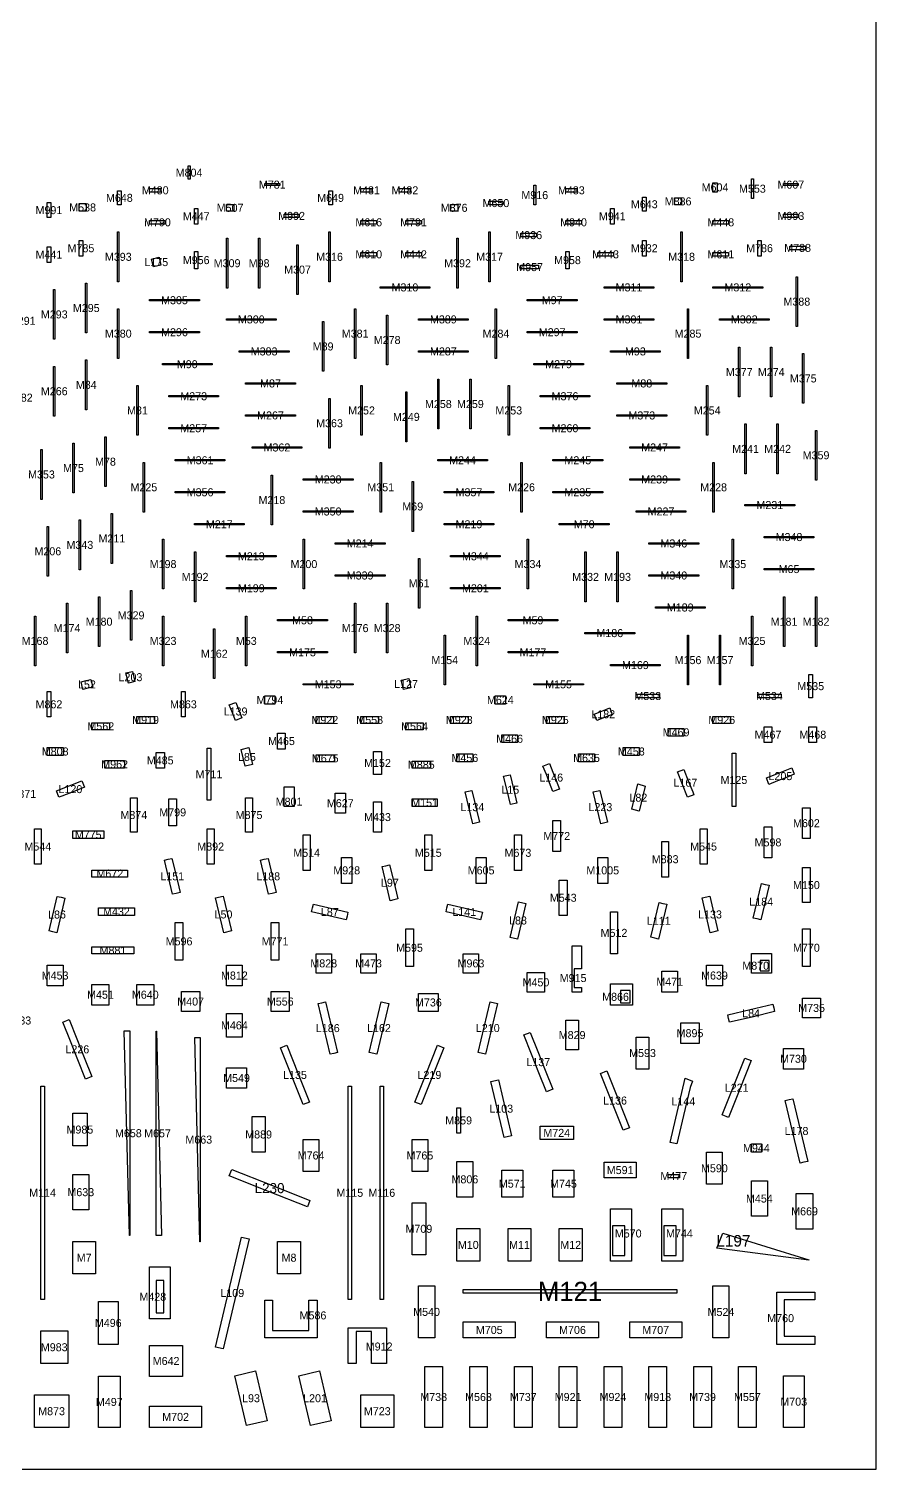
# Model space of a CAD drawing. Header units: millimetres. Extents: x 0 to 600, y 0 to 900.
# Drawn here: x 335.3 to 600, y 0 to 450 of the extents above; entities that cross this region are included whole.
import ezdxf
from ezdxf.enums import TextEntityAlignment as Align

# ---------------------------------------------------------------- set-up
doc = ezdxf.new("R2010")
doc.units = ezdxf.units.MM
for name, color, linetype in [('CORTE', 1, 'Continuous'), ('GRABADO', 5, 'Continuous'), ('HOJA', 8, 'Continuous')]:
    doc.layers.add(name, color=color, linetype=linetype)

msp = doc.modelspace()

# ---------------------------------------------------------------- linework, layer by layer
at = {"layer": 'CORTE'}
for points in [[(385, 403), (385, 407.15), (385.65, 407.15), (385.65, 403), (385, 403)], [(409, 401), (409, 401.65), (413.65, 401.65), (413.65, 401), (409, 401)], [(493.65, 395), (493, 395), (493, 401.1), (493.65, 401.1), (493.65, 395)], [(550.3, 399), (549, 399), (549, 401.92), (550.3, 401.92), (550.3, 399)], [(561, 403.1), (561.65, 403.1), (561.65, 397), (561, 397), (561, 403.1)], [(575.65, 401.65), (575.65, 401), (571, 401), (571, 401.65), (575.65, 401.65)], [(363, 399.37), (364.11, 399.37), (364.11, 395), (363, 395), (363, 399.37)], [(376.53, 399), (373, 399), (373, 400.11), (376.53, 400.11), (376.53, 399)], [(430.11, 395), (429, 395), (429, 399.37), (430.11, 399.37), (430.11, 395)], [(439, 399), (439, 400.11), (442.53, 400.11), (442.53, 399), (439, 399)], [(451, 400.11), (454.53, 400.11), (454.53, 399), (451, 399), (451, 400.11)], [(483.37, 396.11), (483.37, 395), (479, 395), (479, 396.11), (483.37, 396.11)], [(503, 399), (503, 400.11), (506.53, 400.11), (506.53, 399), (503, 399)], [(527, 393), (527, 397.37), (528.11, 397.37), (528.11, 393), (527, 393)], [(537, 395), (537, 397.15), (539.22, 397.15), (539.22, 395), (537, 395)], [(342.11, 395.7), (342.11, 391), (341, 391), (341, 395.7), (342.11, 395.7)], [(351, 393), (351, 395.38), (353.13, 395.38), (353.13, 393), (351, 393)], [(387, 393.9), (388.11, 393.9), (388.11, 389), (387, 389), (387, 393.9)], [(397, 395.13), (399.29, 395.13), (399.29, 393), (397, 393), (397, 395.13)], [(415, 391), (415, 392.11), (419.7, 392.11), (419.7, 391), (415, 391)], [(469.29, 393), (467, 393), (467, 395.13), (469.29, 395.13), (469.29, 393)], [(518.11, 389), (517, 389), (517, 393.9), (518.11, 393.9), (518.11, 389)], [(571, 391), (571, 392.11), (575.7, 392.11), (575.7, 391), (571, 391)], [(377.9, 390.11), (377.9, 389), (373, 389), (373, 390.11), (377.9, 390.11)], [(439, 389), (439, 390.11), (443.9, 390.11), (443.9, 389), (439, 389)], [(453, 389), (453, 390.11), (457.9, 390.11), (457.9, 389), (453, 389)], [(503, 389), (503, 390.11), (507.9, 390.11), (507.9, 389), (503, 389)], [(553.9, 389), (549, 389), (549, 390.11), (553.9, 390.11), (553.9, 389)], [(352.11, 379), (351, 379), (351, 383.9), (352.11, 383.9), (352.11, 379)], [(363.41, 386.55), (363.41, 371), (363, 371), (363, 386.55), (363.41, 386.55)], [(397, 384.55), (397.41, 384.55), (397.41, 369), (397, 369), (397, 384.55)], [(407, 369), (407, 384.55), (407.41, 384.55), (407.41, 369), (407, 369)], [(419.41, 367), (419, 367), (419, 382.55), (419.41, 382.55), (419.41, 367)], [(429.41, 386.55), (429.41, 371), (429, 371), (429, 386.55), (429.41, 386.55)], [(469, 369), (469, 384.55), (469.41, 384.55), (469.41, 369), (469, 369)], [(479.41, 386.55), (479.41, 371), (479, 371), (479, 386.55), (479.41, 386.55)], [(493.9, 386.11), (493.9, 385), (489, 385), (489, 386.11), (493.9, 386.11)], [(528.11, 379), (527, 379), (527, 383.9), (528.11, 383.9), (528.11, 379)], [(539, 371), (539, 386.55), (539.41, 386.55), (539.41, 371), (539, 371)], [(563, 379), (563, 383.9), (564.11, 383.9), (564.11, 379), (563, 379)], [(341, 377), (341, 381.9), (342.11, 381.9), (342.11, 377), (341, 377)], [(374.19, 375.61), (373.61, 378.06), (375.95, 378.61), (376.52, 376.16), (374.19, 375.61)], [(387, 380.45), (388.11, 380.45), (388.11, 375), (387, 375), (387, 380.45)], [(443.9, 379), (439, 379), (439, 380.11), (443.9, 380.11), (443.9, 379)], [(453, 379), (453, 380.11), (457.9, 380.11), (457.9, 379), (453, 379)], [(503, 375), (503, 380.45), (504.11, 380.45), (504.11, 375), (503, 375)], [(517.9, 380.11), (517.9, 379), (513, 379), (513, 380.11), (517.9, 380.11)], [(549, 380.11), (553.9, 380.11), (553.9, 379), (549, 379), (549, 380.11)], [(577.9, 382.11), (577.9, 381), (573, 381), (573, 382.11), (577.9, 382.11)], [(489, 375), (489, 376.11), (494.45, 376.11), (494.45, 375), (489, 375)], [(353.41, 355), (353, 355), (353, 370.55), (353.41, 370.55), (353.41, 355)], [(460.55, 369), (445, 369), (445, 369.41), (460.55, 369.41), (460.55, 369)], [(530.55, 369.41), (530.55, 369), (515, 369), (515, 369.41), (530.55, 369.41)], [(564.55, 369.41), (564.55, 369), (549, 369), (549, 369.41), (564.55, 369.41)], [(575, 372.55), (575.41, 372.55), (575.41, 357), (575, 357), (575, 372.55)], [(343, 368.55), (343.41, 368.55), (343.41, 353), (343, 353), (343, 368.55)], [(373, 365), (373, 365.41), (388.55, 365.41), (388.55, 365), (373, 365)], [(491, 365), (491, 365.41), (506.55, 365.41), (506.55, 365), (491, 365)], [(363, 362.55), (363.41, 362.55), (363.41, 347), (363, 347), (363, 362.55)], [(437, 362.55), (437.41, 362.55), (437.41, 347), (437, 347), (437, 362.55)], [(447.41, 345), (447, 345), (447, 360.55), (447.41, 360.55), (447.41, 345)], [(481, 362.55), (481.41, 362.55), (481.41, 347), (481, 347), (481, 362.55)], [(541.41, 362.55), (541.41, 347), (541, 347), (541, 362.55), (541.41, 362.55)], [(397, 359.41), (412.55, 359.41), (412.55, 359), (397, 359), (397, 359.41)], [(427, 358.55), (427.41, 358.55), (427.41, 343), (427, 343), (427, 358.55)], [(457, 359.41), (472.55, 359.41), (472.55, 359), (457, 359), (457, 359.41)], [(530.55, 359), (515, 359), (515, 359.41), (530.55, 359.41), (530.55, 359)], [(566.55, 359.41), (566.55, 359), (551, 359), (551, 359.41), (566.55, 359.41)], [(388.55, 355.41), (388.55, 355), (373, 355), (373, 355.41), (388.55, 355.41)], [(491, 355), (491, 355.41), (506.55, 355.41), (506.55, 355), (491, 355)], [(353.41, 346.55), (353.41, 331), (353, 331), (353, 346.55), (353.41, 346.55)], [(401, 349), (401, 349.41), (416.55, 349.41), (416.55, 349), (401, 349)], [(472.55, 349.41), (472.55, 349), (457, 349), (457, 349.41), (472.55, 349.41)], [(517, 349), (517, 349.41), (532.55, 349.41), (532.55, 349), (517, 349)], [(557, 350.55), (557.41, 350.55), (557.41, 335), (557, 335), (557, 350.55)], [(567.41, 350.55), (567.41, 335), (567, 335), (567, 350.55), (567.41, 350.55)], [(577, 348.55), (577.41, 348.55), (577.41, 333), (577, 333), (577, 348.55)], [(343.41, 344.55), (343.41, 329), (343, 329), (343, 344.55), (343.41, 344.55)], [(392.55, 345.41), (392.55, 345), (377, 345), (377, 345.41), (392.55, 345.41)], [(493, 345), (493, 345.41), (508.55, 345.41), (508.55, 345), (493, 345)], [(369, 338.55), (369.41, 338.55), (369.41, 323), (369, 323), (369, 338.55)], [(418.55, 339.41), (418.55, 339), (403, 339), (403, 339.41), (418.55, 339.41)], [(439, 338.55), (439.41, 338.55), (439.41, 323), (439, 323), (439, 338.55)], [(463.41, 325), (463, 325), (463, 340.55), (463.41, 340.55), (463.41, 325)], [(473.41, 325), (473, 325), (473, 340.55), (473.41, 340.55), (473.41, 325)], [(485.41, 338.55), (485.41, 323), (485, 323), (485, 338.55), (485.41, 338.55)], [(534.55, 339.41), (534.55, 339), (519, 339), (519, 339.41), (534.55, 339.41)], [(547.41, 338.55), (547.41, 323), (547, 323), (547, 338.55), (547.41, 338.55)], [(379, 335), (379, 335.41), (394.55, 335.41), (394.55, 335), (379, 335)], [(429, 334.55), (429.41, 334.55), (429.41, 319), (429, 319), (429, 334.55)], [(453.41, 321), (453, 321), (453, 336.55), (453.41, 336.55), (453.41, 321)], [(510.55, 335.41), (510.55, 335), (495, 335), (495, 335.41), (510.55, 335.41)], [(403, 329.41), (418.55, 329.41), (418.55, 329), (403, 329), (403, 329.41)], [(519, 329.41), (534.55, 329.41), (534.55, 329), (519, 329), (519, 329.41)], [(379, 325.41), (394.55, 325.41), (394.55, 325), (379, 325), (379, 325.41)], [(495, 325), (495, 325.41), (510.55, 325.41), (510.55, 325), (495, 325)], [(559.41, 311), (559, 311), (559, 326.55), (559.41, 326.55), (559.41, 311)], [(569.41, 326.55), (569.41, 311), (569, 311), (569, 326.55), (569.41, 326.55)], [(581, 324.55), (581.41, 324.55), (581.41, 309), (581, 309), (581, 324.55)], [(349, 320.55), (349.41, 320.55), (349.41, 305), (349, 305), (349, 320.55)], [(359, 322.55), (359.41, 322.55), (359.41, 307), (359, 307), (359, 322.55)], [(339, 318.55), (339.41, 318.55), (339.41, 303), (339, 303), (339, 318.55)], [(396.55, 315.41), (396.55, 315), (381, 315), (381, 315.41), (396.55, 315.41)], [(405, 319), (405, 319.41), (420.55, 319.41), (420.55, 319), (405, 319)], [(463, 315), (463, 315.41), (478.55, 315.41), (478.55, 315), (463, 315)], [(514.55, 315.41), (514.55, 315), (499, 315), (499, 315.41), (514.55, 315.41)], [(523, 319), (523, 319.41), (538.55, 319.41), (538.55, 319), (523, 319)], [(371.41, 299), (371, 299), (371, 314.55), (371.41, 314.55), (371.41, 299)], [(411, 310.55), (411.41, 310.55), (411.41, 295), (411, 295), (411, 310.55)], [(445, 314.55), (445.41, 314.55), (445.41, 299), (445, 299), (445, 314.55)], [(489.41, 299), (489, 299), (489, 314.55), (489.41, 314.55), (489.41, 299)], [(549.41, 299), (549, 299), (549, 314.55), (549.41, 314.55), (549.41, 299)], [(436.55, 309.41), (436.55, 309), (421, 309), (421, 309.41), (436.55, 309.41)], [(455, 293), (455, 308.55), (455.41, 308.55), (455.41, 293), (455, 293)], [(538.55, 309.41), (538.55, 309), (523, 309), (523, 309.41), (538.55, 309.41)], [(396.55, 305.41), (396.55, 305), (381, 305), (381, 305.41), (396.55, 305.41)], [(465, 305), (465, 305.41), (480.55, 305.41), (480.55, 305), (465, 305)], [(499, 305), (499, 305.41), (514.55, 305.41), (514.55, 305), (499, 305)], [(361.41, 298.55), (361.41, 283), (361, 283), (361, 298.55), (361.41, 298.55)], [(421, 299), (421, 299.41), (436.55, 299.41), (436.55, 299), (421, 299)], [(540.55, 299.41), (540.55, 299), (525, 299), (525, 299.41), (540.55, 299.41)], [(574.55, 301.41), (574.55, 301), (559, 301), (559, 301.41), (574.55, 301.41)], [(341.41, 279), (341, 279), (341, 294.55), (341.41, 294.55), (341.41, 279)], [(351, 281), (351, 296.55), (351.41, 296.55), (351.41, 281), (351, 281)], [(387, 295.41), (402.55, 295.41), (402.55, 295), (387, 295), (387, 295.41)], [(480.55, 295.41), (480.55, 295), (465, 295), (465, 295.41), (480.55, 295.41)], [(516.55, 295.41), (516.55, 295), (501, 295), (501, 295.41), (516.55, 295.41)], [(377.41, 275), (377, 275), (377, 290.55), (377.41, 290.55), (377.41, 275)], [(421.41, 275), (421, 275), (421, 290.55), (421.41, 290.55), (421.41, 275)], [(431, 289.41), (446.55, 289.41), (446.55, 289), (431, 289), (431, 289.41)], [(491.41, 275), (491, 275), (491, 290.55), (491.41, 290.55), (491.41, 275)], [(544.55, 289), (529, 289), (529, 289.41), (544.55, 289.41), (544.55, 289)], [(555.41, 275), (555, 275), (555, 290.55), (555.41, 290.55), (555.41, 275)], [(565, 291.41), (580.55, 291.41), (580.55, 291), (565, 291), (565, 291.41)], [(387, 286.55), (387.41, 286.55), (387.41, 271), (387, 271), (387, 286.55)], [(412.55, 285), (397, 285), (397, 285.41), (412.55, 285.41), (412.55, 285)], [(457, 284.55), (457.41, 284.55), (457.41, 269), (457, 269), (457, 284.55)], [(482.55, 285), (467, 285), (467, 285.41), (482.55, 285.41), (482.55, 285)], [(509, 286.55), (509.41, 286.55), (509.41, 271), (509, 271), (509, 286.55)], [(519, 286.55), (519.41, 286.55), (519.41, 271), (519, 271), (519, 286.55)], [(446.55, 279.41), (446.55, 279), (431, 279), (431, 279.41), (446.55, 279.41)], [(529, 279), (529, 279.41), (544.55, 279.41), (544.55, 279), (529, 279)], [(580.55, 281), (565, 281), (565, 281.41), (580.55, 281.41), (580.55, 281)], [(367, 259), (367, 274.55), (367.41, 274.55), (367.41, 259), (367, 259)], [(397, 275), (397, 275.41), (412.55, 275.41), (412.55, 275), (397, 275)], [(482.55, 275.41), (482.55, 275), (467, 275), (467, 275.41), (482.55, 275.41)], [(347, 270.55), (347.41, 270.55), (347.41, 255), (347, 255), (347, 270.55)], [(357, 272.55), (357.41, 272.55), (357.41, 257), (357, 257), (357, 272.55)], [(437.41, 255), (437, 255), (437, 270.55), (437.41, 270.55), (437.41, 255)], [(447.41, 255), (447, 255), (447, 270.55), (447.41, 270.55), (447.41, 255)], [(571, 272.55), (571.41, 272.55), (571.41, 257), (571, 257), (571, 272.55)], [(581, 272.55), (581.41, 272.55), (581.41, 257), (581, 257), (581, 272.55)], [(337.41, 251), (337, 251), (337, 266.55), (337.41, 266.55), (337.41, 251)], [(377, 266.55), (377.41, 266.55), (377.41, 251), (377, 251), (377, 266.55)], [(403, 266.55), (403.41, 266.55), (403.41, 251), (403, 251), (403, 266.55)], [(475.41, 251), (475, 251), (475, 266.55), (475.41, 266.55), (475.41, 251)], [(531, 269), (531, 269.41), (546.55, 269.41), (546.55, 269), (531, 269)], [(561, 266.55), (561.41, 266.55), (561.41, 251), (561, 251), (561, 266.55)], [(393.41, 247), (393, 247), (393, 262.55), (393.41, 262.55), (393.41, 247)], [(428.55, 265), (413, 265), (413, 265.41), (428.55, 265.41), (428.55, 265)], [(500.55, 265), (485, 265), (485, 265.41), (500.55, 265.41), (500.55, 265)], [(524.55, 261.41), (524.55, 261), (509, 261), (509, 261.41), (524.55, 261.41)], [(465.41, 260.55), (465.41, 245), (465, 245), (465, 260.55), (465.41, 260.55)], [(541, 260.55), (541.41, 260.55), (541.41, 245), (541, 245), (541, 260.55)], [(551.41, 245), (551, 245), (551, 260.55), (551.41, 260.55), (551.41, 245)], [(428.55, 255.41), (428.55, 255), (413, 255), (413, 255.41), (428.55, 255.41)], [(500.55, 255), (485, 255), (485, 255.41), (500.55, 255.41), (500.55, 255)], [(366.36, 245.61), (365.61, 248.77), (367.69, 249.26), (368.43, 246.1), (366.36, 245.61)], [(517, 251), (517, 251.41), (532.55, 251.41), (532.55, 251), (517, 251)], [(580.11, 241), (579, 241), (579, 248.27), (580.11, 248.27), (580.11, 241)], [(351.61, 245.99), (353.14, 246.35), (354.66, 246.71), (355.22, 244.33), (353.7, 243.97), (352.17, 243.61), (351.61, 245.99)], [(421, 245), (421, 245.41), (436.55, 245.41), (436.55, 245), (421, 245)], [(452.28, 243.61), (451.61, 246.46), (453.95, 247.01), (454.62, 244.16), (452.28, 243.61)], [(493, 245), (493, 245.41), (508.55, 245.41), (508.55, 245), (493, 245)], [(341, 235), (341, 242.93), (342.11, 242.93), (342.11, 235), (341, 235)], [(383, 235), (383, 242.93), (384.11, 242.93), (384.11, 235), (383, 235)], [(398.86, 236.33), (397.9, 238.77), (399.89, 239.56), (400.86, 237.12), (401.83, 234.69), (399.83, 233.9), (398.86, 236.33)], [(409, 239), (409, 241.65), (412.16, 241.65), (412.16, 239), (409, 239)], [(481, 241.65), (484.16, 241.65), (484.16, 239), (481, 239), (481, 241.65)], [(532.27, 241), (525, 241), (525, 242.11), (532.27, 242.11), (532.27, 241)], [(563, 242.11), (570.27, 242.11), (570.27, 241), (563, 241), (563, 242.11)], [(374.5, 235.15), (374.5, 233), (369, 233), (369, 235.15), (374.5, 235.15)], [(430.5, 235.15), (430.5, 233), (425, 233), (425, 235.15), (430.5, 235.15)], [(439, 233), (439, 235.15), (444.5, 235.15), (444.5, 233), (439, 233)], [(467, 233), (467, 235.15), (472.5, 235.15), (472.5, 233), (467, 233)], [(502.5, 235.15), (502.5, 233), (497, 233), (497, 235.15), (502.5, 235.15)], [(514.33, 236.86), (516.77, 237.83), (517.56, 235.83), (515.12, 234.86), (512.69, 233.9), (511.9, 235.89), (514.33, 236.86)], [(549, 235.15), (554.5, 235.15), (554.5, 233), (549, 233), (549, 235.15)], [(355, 231), (355, 233.15), (360.5, 233.15), (360.5, 231), (355, 231)], [(415.4, 225), (413, 225), (413, 229.95), (415.4, 229.95), (415.4, 225)], [(453, 233.15), (458.5, 233.15), (458.5, 231), (453, 231), (453, 233.15)], [(539.95, 231.4), (539.95, 229), (535, 229), (535, 231.4), (539.95, 231.4)], [(565, 231.95), (567.4, 231.95), (567.4, 227), (565, 227), (565, 231.95)], [(579, 231.95), (581.4, 231.95), (581.4, 227), (579, 227), (579, 231.95)], [(346, 223), (341, 223), (341, 225.44), (346, 225.44), (346, 223)], [(392.11, 209), (391, 209), (391, 225.25), (392.11, 225.25), (392.11, 209)], [(402.85, 219.61), (401.61, 224.86), (403.95, 225.42), (405.19, 220.16), (402.85, 219.61)], [(487.95, 229.4), (487.95, 227), (483, 227), (483, 229.4), (487.95, 229.4)], [(526, 223), (521, 223), (521, 225.44), (526, 225.44), (526, 223)], [(365.15, 221.43), (365.15, 219), (359, 219), (359, 221.43), (365.15, 221.43)], [(375, 219), (375, 223.9), (377.65, 223.9), (377.65, 219), (375, 219)], [(430.75, 221), (425, 221), (425, 223.15), (430.75, 223.15), (430.75, 221)], [(445.4, 217), (443, 217), (443, 224.27), (445.4, 224.27), (445.4, 217)], [(455, 221.15), (460.75, 221.15), (460.75, 219), (455, 219), (455, 221.15)], [(474, 221), (469, 221), (469, 223.44), (474, 223.44), (474, 221)], [(507, 223.44), (512, 223.44), (512, 221), (507, 221), (507, 223.44)], [(555, 223.65), (556.11, 223.65), (556.11, 207), (555, 207), (555, 223.65)], [(485.7, 207.61), (484.66, 212.04), (483.61, 216.47), (485.65, 216.95), (486.7, 212.52), (487.75, 208.09), (485.7, 207.61)], [(499.02, 211.77), (497.97, 214.41), (496.95, 216.99), (495.9, 219.63), (497.89, 220.42), (498.95, 217.75), (499.99, 215.15), (501.05, 212.48), (499.02, 211.77)], [(541.05, 209.9), (539.47, 213.87), (537.9, 217.83), (539.89, 218.63), (541.3, 215.08), (542.69, 211.6), (543.05, 210.69), (541.05, 209.9)], [(565.77, 215.98), (568.41, 217.03), (570.99, 218.05), (573.63, 219.1), (574.42, 217.1), (571.75, 216.04), (569.15, 215.01), (566.48, 213.95), (565.77, 215.98)], [(343.9, 211.89), (347.87, 213.47), (351.83, 215.05), (352.63, 213.05), (349.08, 211.64), (345.6, 210.26), (344.69, 209.9), (343.9, 211.89)], [(418.15, 207), (415, 207), (415, 213.15), (418.12, 213.15), (418.14, 210.08), (418.15, 207)], [(471.61, 211.58), (473.69, 212.08), (476.04, 202.1), (473.97, 201.61), (471.61, 211.58)], [(511.61, 211.58), (513.69, 212.08), (516.04, 202.1), (513.97, 201.61), (511.61, 211.58)], [(523.61, 206.16), (525.5, 214.14), (527.8, 213.44), (525.95, 205.61), (523.61, 206.16)], [(369.13, 199), (367, 199), (367, 209.76), (369.13, 209.76), (369.13, 199)], [(381.44, 209.42), (381.44, 201), (379, 201), (379, 209.42), (381.44, 209.42)], [(403, 209.76), (405.13, 209.76), (405.13, 199), (403, 199), (403, 209.76)], [(431, 205), (431, 211.15), (434.15, 211.15), (434.15, 205), (431, 205)], [(445.4, 199), (443, 199), (443, 208.45), (445.4, 208.45), (445.4, 199)], [(455, 209.44), (462.83, 209.44), (462.83, 207), (455, 207), (455, 209.44)], [(501.4, 193), (499, 193), (499, 202.65), (501.4, 202.65), (501.4, 193)], [(579.4, 197), (577, 197), (577, 206.65), (579.4, 206.65), (579.4, 197)], [(337, 189), (337, 200.05), (339.15, 200.05), (339.15, 189), (337, 189)], [(358.65, 199.4), (358.65, 197), (349, 197), (349, 199.4), (358.65, 199.4)], [(393.15, 200.05), (393.15, 189), (391, 189), (391, 200.05), (393.15, 200.05)], [(421, 198.14), (423.15, 198.14), (423.15, 187), (421, 187), (421, 198.14)], [(459, 187), (459, 198.14), (461.15, 198.14), (461.15, 187), (459, 187)], [(487, 198.14), (489.15, 198.14), (489.15, 187), (487, 187), (487, 198.14)], [(545, 200.05), (547.15, 200.05), (547.15, 189), (545, 189), (545, 200.05)], [(567.4, 191), (565, 191), (565, 200.65), (567.4, 200.65), (567.4, 191)], [(535.15, 185), (533, 185), (533, 196.14), (535.15, 196.14), (535.15, 185)], [(381.32, 179.89), (380.13, 179.61), (378.87, 184.94), (377.61, 190.27), (378.8, 190.55), (379.99, 190.83), (381.25, 185.5), (382.51, 180.17), (381.32, 179.89)], [(411.32, 179.89), (410.13, 179.61), (408.87, 184.94), (407.61, 190.27), (408.8, 190.55), (409.99, 190.83), (411.25, 185.5), (412.51, 180.17), (411.32, 179.89)], [(433, 183), (433, 191.15), (436.15, 191.15), (436.15, 183), (433, 183)], [(475, 191.15), (478.15, 191.15), (478.15, 183), (475, 183), (475, 191.15)], [(513, 183), (513, 191.15), (516.15, 191.15), (516.15, 183), (513, 183)], [(366.14, 187.15), (366.14, 185), (355, 185), (355, 187.15), (366.14, 187.15)], [(449.32, 177.89), (448.13, 177.61), (446.87, 182.94), (445.61, 188.27), (446.8, 188.55), (447.99, 188.83), (449.25, 183.5), (450.51, 178.17), (449.32, 177.89)], [(579.4, 177), (577, 177), (577, 187.95), (579.4, 187.95), (579.4, 177)], [(503.45, 184.05), (503.45, 173), (501, 173), (501, 184.05), (503.45, 184.05)], [(562.8, 171.89), (561.61, 172.17), (564.16, 182.97), (565.35, 182.69), (566.54, 182.41), (563.99, 171.61), (562.8, 171.89)], [(342.8, 167.89), (341.61, 168.17), (344.16, 178.97), (345.35, 178.69), (346.54, 178.41), (343.99, 167.61), (342.8, 167.89)], [(398.56, 168.17), (396.18, 167.61), (393.61, 178.48), (395.99, 179.04), (398.56, 168.17)], [(423.89, 175.35), (424.17, 176.54), (434.97, 173.99), (434.69, 172.8), (434.41, 171.61), (423.61, 174.16), (423.89, 175.35)], [(465.89, 175.35), (466.17, 176.54), (476.97, 173.99), (476.69, 172.8), (476.41, 171.61), (465.61, 174.16), (465.89, 175.35)], [(485.61, 166.16), (488.23, 177.26), (490.57, 176.7), (487.95, 165.61), (485.61, 166.16)], [(530.8, 165.89), (529.61, 166.17), (532.18, 177.04), (533.37, 176.76), (534.56, 176.48), (531.99, 165.61), (530.8, 165.89)], [(550.56, 168.17), (548.18, 167.61), (545.61, 178.48), (547.99, 179.04), (550.56, 168.17)], [(368.29, 175.4), (368.29, 173), (357, 173), (357, 175.4), (368.29, 175.4)], [(519.15, 161), (517, 161), (517, 174.12), (519.15, 174.12), (519.15, 161)], [(383.4, 159), (381, 159), (381, 170.8), (383.4, 170.8), (383.4, 159)], [(411, 170.8), (413.4, 170.8), (413.4, 159), (411, 159), (411, 170.8)], [(455.4, 157), (453, 157), (453, 168.8), (455.4, 168.8), (455.4, 157)], [(577, 168.8), (579.4, 168.8), (579.4, 157), (577, 157), (577, 168.8)], [(368.12, 163.15), (368.12, 161), (355, 161), (355, 163.15), (368.12, 163.15)], [(505.62, 156.37), (505.62, 150.52), (507.9, 150.52), (507.9, 149), (505, 149), (505, 163.49), (507.9, 163.49), (507.9, 156.37), (505.62, 156.37)], [(425, 161.05), (429.8, 161.05), (429.8, 155), (425, 155), (425, 161.05)], [(443.8, 155), (439, 155), (439, 161.05), (443.8, 161.05), (443.8, 155)], [(471, 161.05), (475.8, 161.05), (475.8, 155), (471, 155), (471, 161.05)], [(561, 161.1), (567.25, 161.1), (567.25, 155), (561, 155), (561, 161.1)], [(563.72, 158.95), (563.72, 155.65), (566.6, 155.65), (566.6, 158.95), (563.72, 158.95)], [(345.95, 157.45), (345.95, 151), (341, 151), (341, 157.45), (345.95, 157.45)], [(401.95, 157.45), (401.95, 151), (397, 151), (397, 157.45), (401.95, 157.45)], [(491, 155.2), (496.4, 155.2), (496.4, 149), (491, 149), (491, 155.2)], [(533, 155.6), (537.95, 155.6), (537.95, 149), (533, 149), (533, 155.6)], [(551.95, 157.45), (551.95, 151), (547, 151), (547, 157.45), (551.95, 157.45)], [(355, 145), (355, 151.45), (360.3, 151.45), (360.3, 145), (355, 145)], [(369, 145), (369, 151.45), (374.3, 151.45), (374.3, 145), (369, 145)], [(388.65, 149.2), (388.65, 143), (383, 143), (383, 149.2), (388.65, 149.2)], [(411, 143), (411, 149.2), (416.65, 149.2), (416.65, 143), (411, 143)], [(457, 148.65), (463.2, 148.65), (463.2, 143), (457, 143), (457, 148.65)], [(517, 151.63), (523.82, 151.63), (523.82, 145), (517, 145), (517, 151.63)], [(520.14, 145.65), (523.17, 145.65), (523.17, 149.5), (520.14, 149.5), (520.14, 145.65)], [(431.73, 130.17), (430.54, 129.89), (429.36, 129.61), (425.61, 145.46), (426.8, 145.74), (427.99, 146.02), (431.73, 130.17)], [(441.61, 130.16), (445.36, 146.02), (447.7, 145.47), (443.95, 129.61), (441.61, 130.16)], [(475.61, 130.16), (479.36, 146.02), (481.7, 145.47), (477.95, 129.61), (475.61, 130.16)], [(553.89, 140.8), (553.61, 141.99), (560.65, 143.65), (567.7, 145.32), (567.98, 144.13), (568.26, 142.94), (561.21, 141.27), (554.17, 139.61), (553.89, 140.8)], [(582.65, 147.2), (582.65, 141), (577, 141), (577, 147.2), (582.65, 147.2)], [(352.95, 121.9), (350.59, 127.84), (348.26, 133.71), (345.9, 139.65), (347.89, 140.44), (350.25, 134.5), (352.59, 128.63), (354.95, 122.69), (352.95, 121.9)], [(397, 142.33), (401.95, 142.33), (401.95, 135), (397, 135), (397, 142.33)], [(507, 140.25), (507, 131), (503, 131), (503, 140.25), (507, 140.25)], [(365.08, 136.9), (366.83, 136.9), (366.83, 73.04), (366.69, 73.04), (365.08, 136.9)], [(376.76, 73), (375, 73), (375, 136.86), (375.14, 136.86), (376.76, 73)], [(496.95, 117.9), (494.59, 123.84), (492.26, 129.71), (489.9, 135.65), (491.89, 136.44), (494.25, 130.5), (496.59, 124.63), (498.95, 118.69), (496.95, 117.9)], [(525, 135.01), (529.01, 135.01), (529.01, 125), (525, 125), (525, 135.01)], [(539, 133), (539, 139.45), (544.66, 139.45), (544.66, 133), (539, 133)], [(387.08, 134.9), (388.83, 134.9), (388.83, 71.04), (388.69, 71.04), (387.08, 134.9)], [(420.95, 113.9), (417.42, 122.77), (413.9, 131.65), (415.89, 132.44), (419.42, 123.56), (422.95, 114.69), (420.95, 113.9)], [(461.42, 122.77), (457.89, 113.9), (455.9, 114.69), (459.42, 123.56), (462.95, 132.44), (464.95, 131.65), (461.42, 122.77)], [(571, 131.44), (577.32, 131.44), (577.32, 125), (571, 125), (571, 131.44)], [(557.42, 118.77), (553.89, 109.9), (551.9, 110.69), (555.42, 119.56), (558.95, 128.44), (560.95, 127.65), (557.42, 118.77)], [(397, 125.44), (403.32, 125.44), (403.32, 119), (397, 119), (397, 125.44)], [(483.75, 103.61), (479.61, 121.12), (481.95, 121.68), (486.09, 104.16), (483.75, 103.61)], [(520.95, 105.9), (517.42, 114.77), (513.9, 123.65), (515.89, 124.44), (519.42, 115.56), (522.95, 106.69), (520.95, 105.9)], [(541.87, 119.29), (539.78, 110.49), (537.69, 101.61), (535.61, 102.1), (540.34, 122.12), (542.63, 121.22), (541.87, 119.29)], [(339, 119.67), (340.11, 119.67), (340.11, 53), (339, 53), (339, 119.67)], [(436.11, 53), (435, 53), (435, 119.67), (436.11, 119.67), (436.11, 53)], [(446.11, 53), (445, 53), (445, 119.67), (446.11, 119.67), (446.11, 53)], [(469, 112.93), (470.11, 112.93), (470.11, 105), (469, 105), (469, 112.93)], [(578.61, 96.17), (577.42, 95.89), (576.23, 95.61), (571.61, 115.17), (572.8, 115.45), (573.99, 115.73), (578.61, 96.17)], [(353.45, 101), (349, 101), (349, 111.21), (353.45, 111.21), (353.45, 101)], [(409.12, 99), (405, 99), (405, 110.17), (409.12, 110.17), (409.12, 99)], [(505.41, 107.15), (505.41, 103), (495, 103), (495, 107.15), (505.41, 107.15)], [(421, 93), (421, 103.02), (425.9, 103.02), (425.9, 93), (421, 93)], [(459.9, 103.02), (459.9, 93), (455, 93), (455, 103.02), (459.9, 103.02)], [(547, 89), (547, 99.02), (551.9, 99.02), (551.9, 89), (547, 89)], [(561, 99), (561, 101.65), (564.16, 101.65), (564.16, 99), (561, 99)], [(469, 85), (469, 96.1), (474, 96.1), (474, 85), (469, 85)], [(515, 95.9), (525.02, 95.9), (525.02, 91), (515, 91), (515, 95.9)], [(349, 81), (349, 92.1), (354, 92.1), (354, 81), (349, 81)], [(410.1, 86.8), (397.9, 91.65), (398.69, 93.65), (410.86, 88.81), (423.02, 83.98), (422.31, 81.95), (410.1, 86.8)], [(483, 85), (483, 93.4), (489.57, 93.4), (489.57, 85), (483, 85)], [(499, 85), (499, 93.4), (505.57, 93.4), (505.57, 85), (499, 85)], [(538.53, 92.11), (538.53, 91), (535, 91), (535, 92.11), (538.53, 92.11)], [(561, 79), (561, 90.1), (566, 90.1), (566, 79), (561, 79)], [(580.24, 75), (575, 75), (575, 86.14), (580.24, 86.14), (580.24, 75)], [(455, 83.2), (459.25, 83.2), (459.25, 67), (455, 67), (455, 83.2)], [(517, 74.3), (517, 76.61), (517, 78.92), (517, 81.3), (517.99, 81.3), (518.91, 81.3), (519.83, 81.3), (520.74, 81.3), (521.66, 81.3), (522.58, 81.3), (523.57, 81.3), (523.57, 78.92), (523.57, 76.61), (523.57, 74.3), (523.57, 72), (523.57, 69.69), (523.57, 67.38), (523.57, 65), (522.58, 65), (521.66, 65), (520.74, 65), (519.83, 65), (518.91, 65), (517.99, 65), (517, 65), (517, 67.38), (517, 69.69), (517, 72), (517, 74.3)], [(533, 74.3), (533, 76.61), (533, 78.92), (533, 81.3), (533.99, 81.3), (534.91, 81.3), (535.83, 81.3), (536.74, 81.3), (537.66, 81.3), (538.58, 81.3), (539.57, 81.3), (539.57, 78.92), (539.57, 76.61), (539.57, 74.3), (539.57, 72), (539.57, 69.69), (539.57, 67.38), (539.57, 65), (538.58, 65), (537.66, 65), (536.74, 65), (535.83, 65), (534.91, 65), (533.99, 65), (533, 65), (533, 67.38), (533, 69.69), (533, 72), (533, 74.3)], [(397.67, 55.32), (401.72, 72.48), (404.06, 71.92), (400, 54.77), (395.95, 37.61), (393.61, 38.16), (397.67, 55.32)], [(476.12, 65), (469, 65), (469, 75.15), (476.12, 75.15), (476.12, 65)], [(492.12, 65), (485, 65), (485, 75.15), (492.12, 75.15), (492.12, 65)], [(501, 65), (501, 75.15), (508.12, 75.15), (508.12, 65), (501, 65)], [(517.65, 76.01), (517.65, 74.53), (517.65, 72.97), (517.65, 71.41), (517.65, 69.86), (517.65, 68.3), (517.65, 66.81), (518.9, 66.81), (520.23, 66.81), (521.49, 66.81), (521.49, 68.3), (521.49, 69.86), (521.49, 71.41), (521.49, 72.97), (521.49, 74.53), (521.49, 76.01), (520.23, 76.01), (518.9, 76.01), (517.65, 76.01)], [(533.65, 76.01), (533.65, 74.53), (533.65, 72.97), (533.65, 71.41), (533.65, 69.86), (533.65, 68.3), (533.65, 66.81), (536.23, 66.81), (537.49, 66.81), (537.49, 68.3), (537.49, 69.86), (537.49, 71.41), (537.49, 72.97), (537.49, 74.53), (537.49, 76.01), (536.23, 76.01), (533.65, 76.01)], [(578.94, 65.41), (578.92, 65.33), (550.2, 69.02), (552.04, 73.69), (578.94, 65.41)], [(356.12, 61), (349, 61), (349, 71.15), (356.12, 71.15), (356.12, 61)], [(420.12, 61), (413, 61), (413, 71.15), (420.12, 71.15), (420.12, 61)], [(373, 47), (373, 63.21), (379.4, 63.21), (379.4, 47), (373, 47)], [(375, 48.81), (377.45, 48.81), (377.45, 58.91), (375, 58.91), (375, 48.81)], [(457, 57.3), (462.07, 57.3), (462.07, 41), (457, 41), (457, 57.3)], [(471, 55), (471, 56.11), (537.67, 56.11), (537.67, 55), (471, 55)], [(554, 41), (549, 41), (549, 57.24), (554, 57.24), (554, 41)], [(580.8, 39), (569, 39), (569, 55.3), (580.8, 55.3), (580.8, 52.86), (571.3, 52.86), (571.3, 41.52), (580.8, 41.52), (580.8, 39)], [(357, 39), (357, 52.4), (363.17, 52.4), (363.17, 39), (357, 39)], [(425.3, 52.8), (425.3, 41), (409, 41), (409, 52.8), (411.44, 52.8), (411.44, 43.3), (422.78, 43.3), (422.78, 52.8), (425.3, 52.8)], [(487.25, 46), (487.25, 41), (471, 41), (471, 46), (487.25, 46)], [(497, 41), (497, 46), (513.25, 46), (513.25, 41), (497, 41)], [(523, 41), (523, 46), (539.25, 46), (539.25, 41), (523, 41)], [(347.4, 33), (339, 33), (339, 43.21), (347.4, 43.21), (347.4, 33)], [(442.36, 38.07), (442.36, 42.98), (437.56, 42.98), (437.56, 38.07), (437.56, 33), (435.01, 33), (435.03, 38.58), (435.05, 44.17), (447.06, 44.17), (447.06, 33), (442.36, 33), (442.36, 38.07)], [(373, 38.6), (383.3, 38.6), (383.3, 29), (373, 29), (373, 38.6)], [(464.5, 13), (459, 13), (459, 32.1), (464.5, 32.1), (464.5, 13)], [(473, 13), (473, 32.1), (478.5, 32.1), (478.5, 13), (473, 13)], [(492.5, 13), (487, 13), (487, 32.1), (492.5, 32.1), (492.5, 13)], [(501, 13), (501, 32.1), (506.5, 32.1), (506.5, 13), (501, 13)], [(515, 13), (515, 32.1), (520.5, 32.1), (520.5, 13), (515, 13)], [(534.5, 32.1), (534.5, 13), (529, 13), (529, 32.1), (534.5, 32.1)], [(543, 32.1), (548.5, 32.1), (548.5, 13), (543, 13), (543, 32.1)], [(557, 13), (557, 32.1), (562.5, 32.1), (562.5, 13), (557, 13)], [(363.82, 13), (357, 13), (357, 29.02), (363.82, 29.02), (363.82, 13)], [(403.3, 13.61), (399.61, 29.2), (406.06, 30.73), (409.75, 15.14), (403.3, 13.61)], [(423.3, 13.61), (419.61, 29.2), (426.06, 30.73), (429.75, 15.14), (423.3, 13.61)], [(571, 29.2), (577.48, 29.2), (577.48, 13), (571, 13), (571, 29.2)], [(347.76, 23.25), (347.76, 13), (337, 13), (337, 23.25), (347.76, 23.25)], [(449.26, 23.25), (449.26, 13), (439, 13), (439, 23.25), (449.26, 23.25)], [(373, 13), (373, 19.68), (389.25, 19.68), (389.25, 13), (373, 13)]]:
    msp.add_lwpolyline(points, close=True, dxfattribs=at)
at = {"layer": 'HOJA'}
msp.add_lwpolyline([(0, 0), (600, 0), (600, 900), (0, 900)], close=True, dxfattribs=at)

# ---------------------------------------------------------------- texts
at = {"layer": 'GRABADO'}
for s, height, p in [('M804', 2.5, (385.32, 405.07)), ('M480', 2.5, (374.76, 399.55)), ('M781', 2.5, (411.32, 401.32)), ('M481', 2.5, (440.76, 399.55)), ('M482', 2.5, (452.76, 399.55)), ('M483', 2.5, (504.76, 399.55)), ('M604', 2.5, (549.65, 400.46)), ('M553', 2.5, (561.32, 400.05)), ('M607', 2.5, (573.33, 401.32)), ('M648', 2.5, (363.55, 397.19)), ('M649', 2.5, (429.55, 397.19)), ('M650', 2.5, (481.19, 395.55)), ('M916', 2.5, (493.33, 398.05)), ('M643', 2.5, (527.55, 395.19)), ('M886', 2.5, (538.11, 396.08)), ('M991', 2.5, (341.55, 393.35)), ('M538', 2.5, (352.07, 394.19)), ('M447', 2.5, (387.55, 391.45)), ('M507', 2.5, (398.15, 394.07)), ('M992', 2.5, (417.35, 391.55)), ('M876', 2.5, (468.15, 394.07)), ('M941', 2.5, (517.55, 391.45)), ('M993', 2.5, (573.35, 391.55)), ('M790', 2.5, (375.45, 389.55)), ('M616', 2.5, (441.45, 389.55)), ('M791', 2.5, (455.45, 389.55)), ('M940', 2.5, (505.45, 389.55)), ('M448', 2.5, (551.45, 389.55)), ('M785', 2.5, (351.55, 381.45)), ('M936', 2.5, (491.45, 385.55)), ('M932', 2.5, (527.55, 381.45)), ('M786', 2.5, (563.55, 381.45)), ('M788', 2.5, (575.45, 381.55)), ('M441', 2.5, (341.55, 379.45)), ('M393', 2.5, (363.21, 378.77)), ('L175', 2.5, (375.07, 377.11)), ('M956', 2.5, (387.55, 377.73)), ('M309', 2.5, (397.21, 376.77)), ('M98', 2.5, (407.21, 376.77)), ('M316', 2.5, (429.21, 378.77)), ('M610', 2.5, (441.45, 379.55)), ('M442', 2.5, (455.45, 379.55)), ('M392', 2.5, (469.21, 376.77)), ('M317', 2.5, (479.21, 378.77)), ('M958', 2.5, (503.55, 377.73)), ('M443', 2.5, (515.45, 379.55)), ('M318', 2.5, (539.21, 378.77)), ('M611', 2.5, (551.45, 379.55)), ('M307', 2.5, (419.21, 374.77)), ('M957', 2.5, (491.73, 375.55)), ('M310', 2.5, (452.77, 369.21)), ('M311', 2.5, (522.77, 369.21)), ('M312', 2.5, (556.77, 369.21)), ('M305', 2.5, (380.77, 365.21)), ('M97', 2.5, (498.77, 365.21)), ('M388', 2.5, (575.21, 364.77)), ('M291', 2.5, (333.21, 358.77)), ('M293', 2.5, (343.21, 360.77)), ('M295', 2.5, (353.21, 362.77)), ('M300', 2.5, (404.77, 359.21)), ('M389', 2.5, (464.77, 359.21)), ('M301', 2.5, (522.77, 359.21)), ('M302', 2.5, (558.77, 359.21)), ('M380', 2.5, (363.21, 354.77)), ('M296', 2.5, (380.77, 355.21)), ('M381', 2.5, (437.21, 354.77)), ('M284', 2.5, (481.21, 354.77)), ('M297', 2.5, (498.77, 355.21)), ('M285', 2.5, (541.21, 354.77)), ('M89', 2.5, (427.21, 350.77)), ('M278', 2.5, (447.21, 352.77)), ('M383', 2.5, (408.77, 349.21)), ('M287', 2.5, (464.77, 349.21)), ('M93', 2.5, (524.77, 349.21)), ('M90', 2.5, (384.77, 345.21)), ('M279', 2.5, (500.77, 345.21)), ('M377', 2.5, (557.21, 342.77)), ('M274', 2.5, (567.21, 342.77)), ('M375', 2.5, (577.21, 340.77)), ('M266', 2.5, (343.21, 336.77)), ('M84', 2.5, (353.21, 338.77)), ('M87', 2.5, (410.77, 339.21)), ('M88', 2.5, (526.77, 339.21)), ('M82', 2.5, (333.21, 334.77)), ('M273', 2.5, (386.77, 335.21)), ('M258', 2.5, (463.21, 332.77)), ('M259', 2.5, (473.21, 332.77)), ('M376', 2.5, (502.77, 335.21)), ('M81', 2.5, (369.21, 330.77)), ('M267', 2.5, (410.77, 329.21)), ('M252', 2.5, (439.21, 330.77)), ('M249', 2.5, (453.21, 328.77)), ('M253', 2.5, (485.21, 330.77)), ('M373', 2.5, (526.77, 329.21)), ('M254', 2.5, (547.21, 330.77)), ('M257', 2.5, (386.77, 325.21)), ('M363', 2.5, (429.21, 326.77)), ('M260', 2.5, (502.77, 325.21)), ('M362', 2.5, (412.77, 319.21)), ('M247', 2.5, (530.77, 319.21)), ('M241', 2.5, (559.21, 318.77)), ('M242', 2.5, (569.21, 318.77)), ('M78', 2.5, (359.21, 314.77)), ('M361', 2.5, (388.77, 315.21)), ('M244', 2.5, (470.77, 315.21)), ('M245', 2.5, (506.77, 315.21)), ('M359', 2.5, (581.21, 316.77)), ('M353', 2.5, (339.21, 310.77)), ('M75', 2.5, (349.21, 312.77)), ('M225', 2.5, (371.21, 306.77)), ('M356', 2.5, (388.77, 305.21)), ('M238', 2.5, (428.77, 309.21)), ('M351', 2.5, (445.21, 306.77)), ('M357', 2.5, (472.77, 305.21)), ('M226', 2.5, (489.21, 306.77)), ('M235', 2.5, (506.77, 305.21)), ('M239', 2.5, (530.77, 309.21)), ('M228', 2.5, (549.21, 306.77)), ('M218', 2.5, (411.21, 302.77)), ('M69', 2.5, (455.21, 300.77)), ('M231', 2.5, (566.77, 301.21)), ('M350', 2.5, (428.77, 299.21)), ('M227', 2.5, (532.77, 299.21)), ('M217', 2.5, (394.77, 295.21)), ('M219', 2.5, (472.77, 295.21)), ('M70', 2.5, (508.77, 295.21)), ('M206', 2.5, (341.21, 286.77)), ('M343', 2.5, (351.21, 288.77)), ('M211', 2.5, (361.21, 290.77)), ('M214', 2.5, (438.77, 289.21)), ('M346', 2.5, (536.77, 289.21)), ('M348', 2.5, (572.77, 291.21)), ('M198', 2.5, (377.21, 282.77)), ('M213', 2.5, (404.77, 285.21)), ('M200', 2.5, (421.21, 282.77)), ('M344', 2.5, (474.77, 285.21)), ('M334', 2.5, (491.21, 282.77)), ('M335', 2.5, (555.21, 282.77)), ('M192', 2.5, (387.21, 278.77)), ('M339', 2.5, (438.77, 279.21)), ('M332', 2.5, (509.21, 278.77)), ('M193', 2.5, (519.21, 278.77)), ('M340', 2.5, (536.77, 279.21)), ('M65', 2.5, (572.77, 281.21)), ('M199', 2.5, (404.77, 275.21)), ('M61', 2.5, (457.21, 276.77)), ('M201', 2.5, (474.77, 275.21)), ('M189', 2.5, (538.77, 269.21)), ('M180', 2.5, (357.21, 264.77)), ('M329', 2.5, (367.21, 266.77)), ('M58', 2.5, (420.77, 265.21)), ('M59', 2.5, (492.77, 265.21)), ('M181', 2.5, (571.21, 264.77)), ('M182', 2.5, (581.21, 264.77)), ('M174', 2.5, (347.21, 262.77)), ('M176', 2.5, (437.21, 262.77)), ('M328', 2.5, (447.21, 262.77)), ('M186', 2.5, (516.77, 261.21)), ('M168', 2.5, (337.21, 258.77)), ('M323', 2.5, (377.21, 258.77)), ('M53', 2.5, (403.21, 258.77)), ('M324', 2.5, (475.21, 258.77)), ('M325', 2.5, (561.21, 258.77)), ('M162', 2.5, (393.21, 254.77)), ('M175', 2.5, (420.77, 255.21)), ('M154', 2.5, (465.21, 252.77)), ('M177', 2.5, (492.77, 255.21)), ('M169', 2.5, (524.77, 251.21)), ('M156', 2.5, (541.21, 252.77)), ('M157', 2.5, (551.21, 252.77)), ('L203', 2.5, (367.02, 247.44)), ('L52', 2.5, (353.42, 245.16)), ('M153', 2.5, (428.77, 245.21)), ('L127', 2.5, (453.11, 245.31)), ('M155', 2.5, (500.77, 245.21)), ('M535', 2.5, (579.55, 244.64)), ('M862', 2.5, (341.55, 238.96)), ('M863', 2.5, (383.55, 238.96)), ('M794', 2.5, (410.58, 240.32)), ('M624', 2.5, (482.58, 240.32)), ('M533', 2.5, (528.64, 241.55)), ('M534', 2.5, (566.64, 241.55)), ('M919', 2.5, (371.75, 234.08)), ('L139', 2.5, (399.86, 236.73)), ('M922', 2.5, (427.75, 234.08)), ('M558', 2.5, (441.75, 234.08)), ('M923', 2.5, (469.75, 234.08)), ('M925', 2.5, (499.75, 234.08)), ('L182', 2.5, (514.73, 235.86)), ('M926', 2.5, (551.75, 234.08)), ('M562', 2.5, (357.75, 232.08)), ('M564', 2.5, (455.75, 232.08)), ('M469', 2.5, (537.48, 230.2)), ('M467', 2.5, (566.2, 229.48)), ('M468', 2.5, (580.2, 229.48)), ('M808', 2.5, (343.5, 224.22)), ('M465', 2.5, (414.2, 227.48)), ('M466', 2.5, (485.48, 228.2)), ('M458', 2.5, (523.5, 224.22)), ('M962', 2.5, (362.07, 220.22)), ('M485', 2.5, (376.32, 221.45)), ('L85', 2.5, (403.4, 222.51)), ('M675', 2.5, (427.87, 222.08)), ('M152', 2.5, (444.2, 220.64)), ('M885', 2.5, (457.88, 220.08)), ('M456', 2.5, (471.5, 222.22)), ('M635', 2.5, (509.5, 222.22)), ('M711', 2.5, (391.55, 217.12)), ('L146', 2.5, (498.47, 216.07)), ('M125', 2.5, (555.55, 215.32)), ('L205', 2.5, (570.08, 216.53)), ('M871', 2.5, (333.39, 210.98)), ('L120', 2.5, (348.26, 212.47)), ('L15', 2.5, (485.68, 212.28)), ('L167', 2.5, (540.39, 214.47)), ('M801', 2.5, (416.57, 208.54)), ('M627', 2.5, (432.57, 208.07)), ('M151', 2.5, (458.92, 208.22)), ('L134', 2.5, (473.83, 206.84)), ('L223', 2.5, (513.83, 206.84)), ('L82', 2.5, (525.7, 209.8)), ('M874', 2.5, (368.07, 204.38)), ('M799', 2.5, (380.22, 205.21)), ('M875', 2.5, (404.07, 204.38)), ('M433', 2.5, (444.2, 203.73)), ('M602', 2.5, (578.2, 201.82)), ('M775', 2.5, (353.82, 198.2)), ('M772', 2.5, (500.2, 197.82)), ('M544', 2.5, (338.08, 194.53)), ('M892', 2.5, (392.08, 194.53)), ('M514', 2.5, (422.07, 192.57)), ('M515', 2.5, (460.07, 192.57)), ('M673', 2.5, (488.07, 192.57)), ('M545', 2.5, (546.08, 194.53)), ('M598', 2.5, (566.2, 195.82)), ('M883', 2.5, (534.07, 190.57)), ('M672', 2.5, (360.57, 186.08)), ('L151', 2.5, (380.06, 185.22)), ('L188', 2.5, (410.06, 185.22)), ('M928', 2.5, (434.58, 187.08)), ('L97', 2.5, (448.06, 183.22)), ('M605', 2.5, (476.57, 187.08)), ('M1005', 2.5, (514.57, 187.08)), ('M150', 2.5, (578.2, 182.48)), ('M543', 2.5, (502.22, 178.53)), ('L184', 2.5, (564.07, 177.29)), ('L86', 2.5, (344.07, 173.29)), ('M432', 2.5, (362.64, 174.2)), ('L50', 2.5, (396.08, 173.32)), ('L87', 2.5, (429.29, 174.07)), ('L141', 2.5, (471.29, 174.07)), ('L88', 2.5, (488.09, 171.43)), ('L111', 2.5, (532.08, 171.32)), ('L133', 2.5, (548.08, 173.32)), ('M512', 2.5, (518.08, 167.56)), ('M881', 2.5, (361.56, 162.08)), ('M596', 2.5, (382.2, 164.9)), ('M771', 2.5, (412.2, 164.9)), ('M595', 2.5, (454.2, 162.9)), ('M770', 2.5, (578.2, 162.9)), ('M828', 2.5, (427.4, 158.02)), ('M473', 2.5, (441.4, 158.02)), ('M963', 2.5, (473.4, 158.02)), ('M870', 2.5, (562.36, 157.3)), ('M453', 2.5, (343.48, 154.23)), ('M812', 2.5, (399.48, 154.23)), ('M450', 2.5, (493.7, 152.1)), ('M915', 2.5, (505.31, 153.44)), ('M471', 2.5, (535.48, 152.3)), ('M639', 2.5, (549.48, 154.23)), ('M451', 2.5, (357.65, 148.23)), ('M640', 2.5, (371.65, 148.23)), ('M866', 2.5, (518.57, 147.58)), ('M407', 2.5, (385.82, 146.1)), ('M556', 2.5, (413.82, 146.1)), ('M736', 2.5, (460.1, 145.82)), ('M735', 2.5, (579.82, 144.1)), ('M733', 2.5, (331.83, 140.18)), ('M464', 2.5, (399.48, 138.67)), ('L84', 2.5, (560.93, 142.46)), ('L186', 2.5, (428.67, 137.81)), ('L162', 2.5, (444.65, 137.82)), ('L210', 2.5, (478.65, 137.82)), ('M829', 2.5, (505, 135.63)), ('M895', 2.5, (541.83, 136.22)), ('L226', 2.5, (350.42, 131.17)), ('M593', 2.5, (527, 130.01)), ('L137', 2.5, (494.42, 127.17)), ('M730', 2.5, (574.16, 128.22)), ('M549', 2.5, (400.16, 122.22)), ('L135', 2.5, (418.42, 123.17)), ('L219', 2.5, (460.42, 123.17)), ('L221', 2.5, (556.42, 119.17)), ('L103', 2.5, (482.85, 112.64)), ('L136', 2.5, (518.42, 115.17)), ('L144', 2.5, (539.73, 114.89)), ('M859', 2.5, (469.55, 108.96)), ('M985', 2.5, (351.22, 106.1)), ('M658', 2.5, (366.36, 104.97)), ('M657', 2.5, (375.47, 104.93)), ('M663', 2.5, (388.36, 102.97)), ('M889', 2.5, (407.06, 104.58)), ('M724', 2.5, (500.2, 105.07)), ('L178', 2.5, (575.11, 105.67)), ('M764', 2.5, (423.45, 98.01)), ('M765', 2.5, (457.45, 98.01)), ('M944', 2.5, (562.58, 100.32)), ('M591', 2.5, (520.01, 93.45)), ('M590', 2.5, (549.45, 94.01)), ('M806', 2.5, (471.5, 90.55)), ('M571', 2.5, (486.29, 89.2)), ('M745', 2.5, (502.29, 89.2)), ('M477', 2.5, (536.76, 91.55)), ('M114', 2.5, (339.55, 86.34)), ('M633', 2.5, (351.5, 86.55)), ('L230', 3.14, (410.48, 87.81)), ('M115', 2.5, (435.55, 86.34)), ('M116', 2.5, (445.55, 86.34)), ('M454', 2.5, (563.5, 84.55)), ('M669', 2.5, (577.62, 80.57)), ('M709', 2.5, (457.12, 75.1)), ('M570', 2.5, (522.53, 73.64)), ('M744', 2.5, (538.53, 73.64)), ('L197', 3.592, (555.38, 71.35)), ('M10', 2.5, (472.56, 70.07)), ('M11', 2.5, (488.56, 70.07)), ('M12', 2.5, (504.56, 70.07)), ('M7', 2.5, (352.56, 66.07)), ('M8', 2.5, (416.56, 66.07)), ('M121', 6, (504.34, 55.55)), ('M428', 2.5, (374, 53.86)), ('L109', 2.5, (398.83, 55.04)), ('M540', 2.5, (459.53, 49.15)), ('M524', 2.5, (551.5, 49.12)), ('M496', 2.5, (360.08, 45.7)), ('M586', 2.5, (424.04, 48.05)), ('M760', 2.5, (570.15, 47.19)), ('M705', 2.5, (479.12, 43.5)), ('M706', 2.5, (505.12, 43.5)), ('M707', 2.5, (531.12, 43.5)), ('M983', 2.5, (343.2, 38.1)), ('M912', 2.5, (444.71, 38.33)), ('M642', 2.5, (378.15, 33.8)), ('L93', 2.5, (404.68, 22.17)), ('L201', 2.5, (424.68, 22.17)), ('M738', 2.5, (461.75, 22.55)), ('M563', 2.5, (475.75, 22.55)), ('M737', 2.5, (489.75, 22.55)), ('M921', 2.5, (503.75, 22.55)), ('M924', 2.5, (517.75, 22.55)), ('M918', 2.5, (531.75, 22.55)), ('M739', 2.5, (545.75, 22.55)), ('M557', 2.5, (559.75, 22.55)), ('M873', 2.5, (342.38, 18.12)), ('M497', 2.5, (360.41, 21.01)), ('M723', 2.5, (444.13, 18.12)), ('M703', 2.5, (574.24, 21.1)), ('M702', 2.5, (381.12, 16.34))]:
    msp.add_text(s, height=height, dxfattribs=at).set_placement(p, align=Align.MIDDLE_CENTER)

doc.saveas('drawing.dxf')
